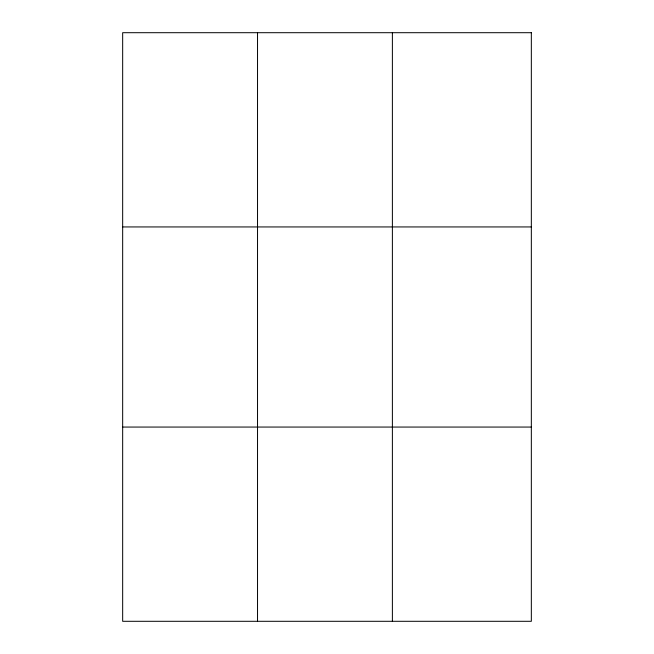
<?xml version="1.0" encoding="UTF-8"?>
<svg xmlns="http://www.w3.org/2000/svg" width="654" height="654" viewBox="0 0 654 654"><rect width="100%" height="100%" fill="white"/><g stroke="black" fill="none" stroke-linecap="round" stroke-linejoin="round"><path stroke-width="0.98" d="M257.529 621.3L257.529 32.7M392.384 621.3L392.384 32.7M122.666 226.938L531.334 226.938M122.666 427.062L531.334 427.062M531.334 32.7L531.334 621.3L122.666 621.3L122.666 32.7L531.334 32.7"/></g></svg>
